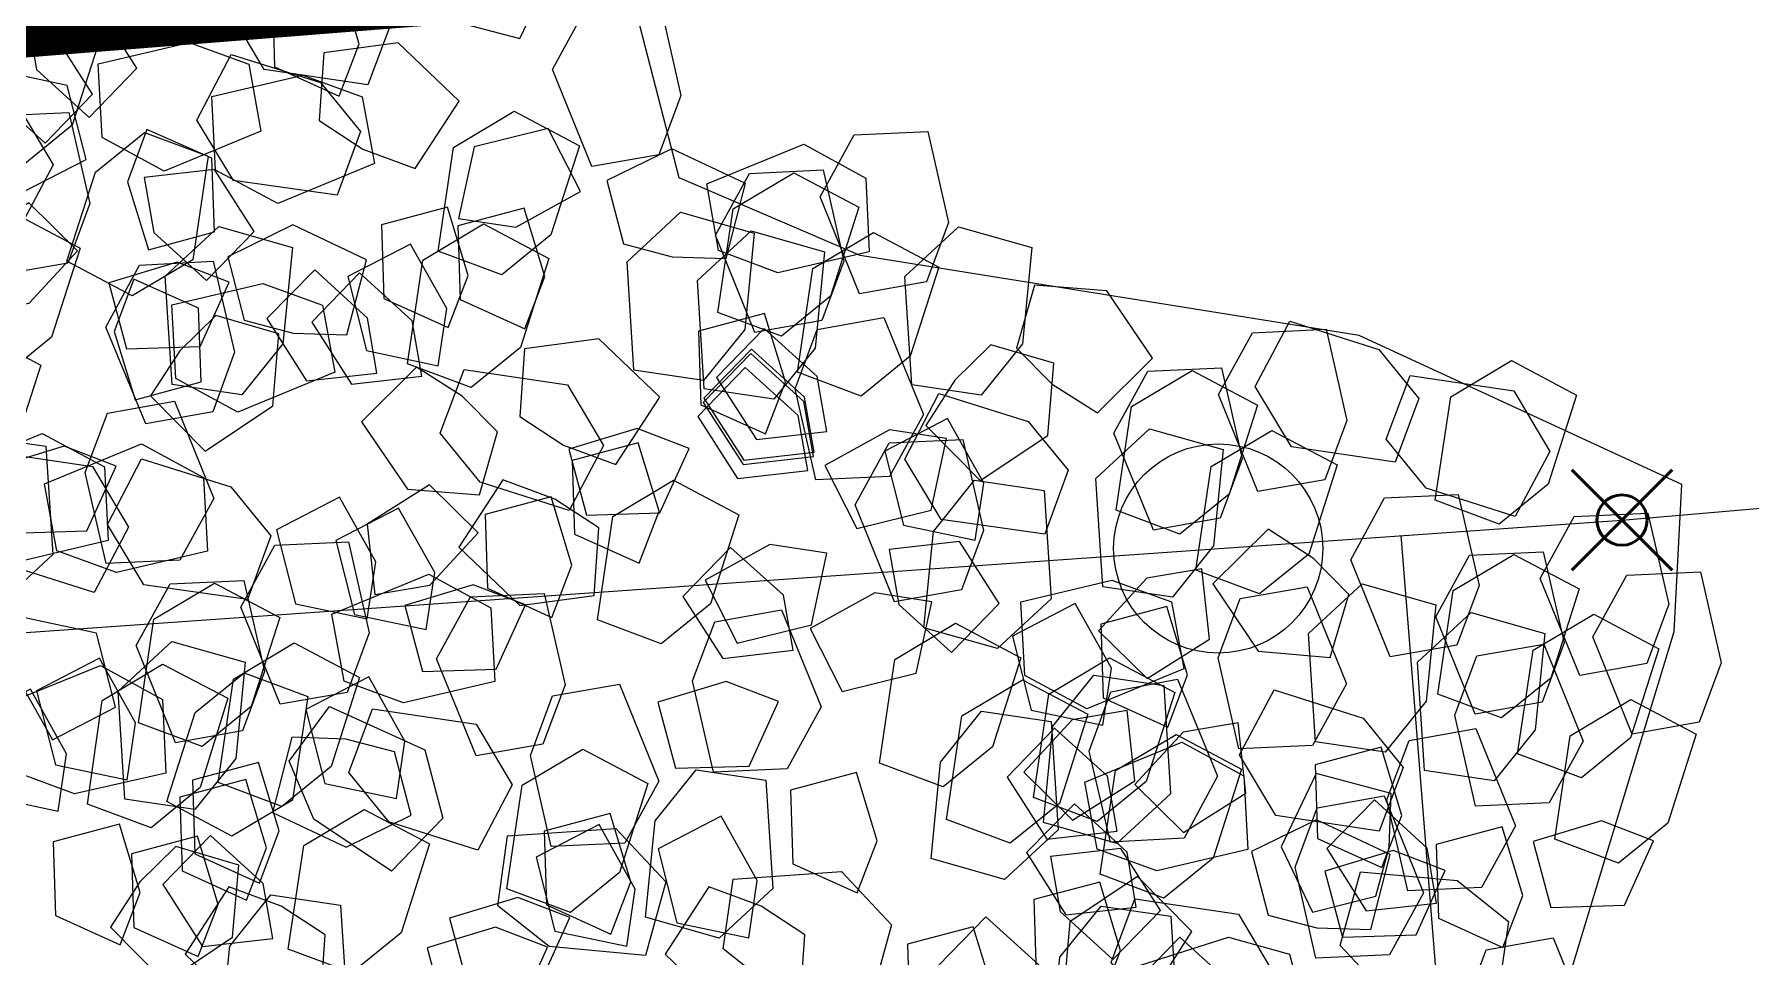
# Model space of a CAD drawing. Header units: metres. Extents: x 1851758 to 1852050, y 5187822 to 5188223.
# Drawn here: x 1851885.981 to 1851887.006, y 5187880.172 to 5187880.724 of the extents above; entities that cross this region are included whole.
import ezdxf

# ---------------------------------------------------------------- set-up
doc = ezdxf.new("R2010")
doc.units = ezdxf.units.M
doc.header["$LTSCALE"] = 2.5
doc.header["$PDMODE"] = 35
doc.header["$PDSIZE"] = 0.03
doc.linetypes.add('L18', pattern=[0.6, 0.4, -0.2])
doc.layers.get('0').update_dxf_attribs({"linetype": 'CONTINUOUS', "lineweight": 30})
for name, color, linetype, lineweight in [('CLO_LEG', 7, 'CONTINUOUS', 15), ('P', 7, 'CONTINUOUS', 50), ('PAR_ALIGNT', 1, 'L18', 30), ('Z', 7, 'CONTINUOUS', 9)]:
    doc.layers.add(name, color=color, linetype=linetype, lineweight=lineweight)
doc.layers.add('N', color=1, linetype='CONTINUOUS', plot=False)
for name, color, linetype in [('PRO_VOI', 7, 'CONTINUOUS'), ('PRO_VOI_PLANCHETTES', 232, 'CONTINUOUS'), ('PRO_VOI_VEG', 81, 'CONTINUOUS'), ('TAL_HACH', 44, 'CONTINUOUS')]:
    doc.layers.add(name, color=color, linetype=linetype)
doc.styles.add('SIMPLEX', font='SIMPLEX.SHX', dxfattribs={"oblique": 27})
doc.styles.get("Standard").update_dxf_attribs({"font": 'arial.ttf'})

# ---------------------------------------------------------------- blocks, each defined once
blk = doc.blocks.new('TCPOINT')
blk.add_point((0, 0))
at = {"layer": 'N'}
blk.add_attdef('MAT', (0.2, 0.2), '', height=0.34, dxfattribs=at)
at = {"layer": 'Z', "style": 'SIMPLEX'}
blk.add_attdef('ALT', (0.2, -0.54), '', height=0.34, dxfattribs=at)
blk = doc.blocks.new('CLOLEG')
blk.add_circle((0, 0), 0.0625)
blk = doc.blocks.new('arbuste fleurs jaunes')
at = {"layer": 'PRO_VOI_VEG', "color": 76}
blk.add_lwpolyline([(1.562, 0.3405), (1.3333, 0.249), (1.268, 0.7192), (1.2026, 0.8825), (0.778, 0.8825), (0.1965, 0.7192), (-0.0387, 0.7127), (-0.3001, 1.0327)], dxfattribs=at)
at = {"layer": 'PRO_VOI_VEG', "color": 67}
for points in [[(-0.3727, 0.7679), (-0.2813, 0.7839), (-0.2799, 0.881), (-0.3466, 0.9362), (-0.4075, 0.8868), (-0.3974, 0.8274)], [(0.9432, 0.7418), (0.908, 0.8619), (0.9557, 0.9315), (1.0438, 0.9267), (1.0576, 0.8158), (1.0243, 0.7479)], [(-0.139, 0.6811), (-0.2304, 0.7667), (-0.2246, 0.8508), (-0.1463, 0.8915), (-0.0781, 0.803), (-0.0723, 0.7276)], [(0.2152, 0.6773), (0.1238, 0.7629), (0.1296, 0.847), (0.2079, 0.8876), (0.2761, 0.7991), (0.2819, 0.7237)], [(0.7465, 0.6623), (0.6552, 0.7479), (0.6609, 0.832), (0.7392, 0.8726), (0.8074, 0.7841), (0.8132, 0.7087)], [(1.1877, 0.624), (1.0963, 0.7096), (1.1021, 0.7937), (1.1804, 0.8344), (1.2486, 0.7459), (1.2544, 0.6705)], [(0.121, 0.583), (0.0296, 0.6686), (0.0354, 0.7528), (0.1137, 0.7934), (0.1819, 0.7049), (0.1877, 0.6295)], [(1.2741, 0.5869), (1.1827, 0.6725), (1.1885, 0.7566), (1.2668, 0.7972), (1.335, 0.7087), (1.3408, 0.6333)], [(0.0707, 0.586), (0.0355, 0.7062), (0.0832, 0.7757), (0.1712, 0.7709), (0.185, 0.6601), (0.1517, 0.5921)], [(0.6524, 0.5681), (0.561, 0.6536), (0.5668, 0.7378), (0.6451, 0.7784), (0.7132, 0.6899), (0.719, 0.6145)], [(0.6021, 0.571), (0.5668, 0.6912), (0.6145, 0.7607), (0.7026, 0.7559), (0.7164, 0.6451), (0.6831, 0.5771)], [(0.9726, 0.5492), (0.8813, 0.6348), (0.8871, 0.7189), (0.9653, 0.7595), (1.0335, 0.6711), (1.0393, 0.5956)], [(0.1872, 0.5611), (0.152, 0.6812), (0.1997, 0.7507), (0.2878, 0.746), (0.3015, 0.6351), (0.2682, 0.5672)], [(1.0935, 0.5298), (1.0022, 0.6154), (1.0079, 0.6995), (1.0862, 0.7401), (1.1544, 0.6516), (1.1602, 0.5762)], [(0.7186, 0.5461), (0.6833, 0.6662), (0.731, 0.7358), (0.8191, 0.731), (0.8329, 0.6201), (0.7996, 0.5522)], [(1.0432, 0.5328), (1.008, 0.6529), (1.0557, 0.7224), (1.1438, 0.7177), (1.1575, 0.6068), (1.1242, 0.5389)], [(-0.2634, 0.5125), (-0.2987, 0.6326), (-0.251, 0.7022), (-0.1629, 0.6974), (-0.1491, 0.5866), (-0.1824, 0.5186)], [(0.3529, 0.5677), (0.4397, 0.5351), (0.4903, 0.618), (0.4608, 0.6994), (0.3833, 0.6879), (0.3619, 0.6315)], [(0.3529, 0.5677), (0.4397, 0.5351), (0.4903, 0.618), (0.4608, 0.6994), (0.3833, 0.6879), (0.3619, 0.6315)], [(1.1597, 0.5078), (1.1245, 0.628), (1.1722, 0.6975), (1.2603, 0.6927), (1.2741, 0.5819), (1.2408, 0.514)], [(1.2429, 0.4339), (1.2076, 0.554), (1.2553, 0.6235), (1.3434, 0.6187), (1.3572, 0.5079), (1.3239, 0.44)], [(-0.8377, 0.3916), (-0.8729, 0.5118), (-0.8252, 0.5813), (-0.7371, 0.5765), (-0.7233, 0.4657), (-0.7566, 0.3977)], [(0.1292, 0.592), (0.1021, 0.515), (0.1764, 0.4676), (0.2486, 0.5116), (0.2105, 0.5664)], [(0.8474, 0.5838), (0.9388, 0.4983), (0.933, 0.4141), (0.8547, 0.3735), (0.7865, 0.462), (0.7807, 0.5374)], [(0.1258, 0.5631), (0.0987, 0.4861), (0.173, 0.4387), (0.2452, 0.4827), (0.2072, 0.5376)], [(0.1273, 0.558), (0.1002, 0.481), (0.1745, 0.4336), (0.2468, 0.4776), (0.2087, 0.5325)], [(0.4075, 0.3607), (0.3161, 0.4463), (0.3219, 0.5304), (0.4002, 0.5711), (0.4683, 0.4826), (0.4742, 0.4072)], [(0.1282, 0.5401), (0.1011, 0.4631), (0.1754, 0.4157), (0.2476, 0.4597), (0.2096, 0.5145)], [(0.6431, 0.4314), (0.72, 0.4039), (0.7678, 0.4779), (0.7243, 0.5504), (0.6692, 0.5127)], [(1.1018, 0.5144), (1.1932, 0.4289), (1.1874, 0.3447), (1.1091, 0.3041), (1.0409, 0.3926), (1.0351, 0.468)], [(-0.5603, 0.5002), (-0.5251, 0.3801), (-0.5728, 0.3106), (-0.6609, 0.3154), (-0.6746, 0.4262), (-0.6413, 0.4941)], [(-0.7259, 0.2675), (-0.8172, 0.3531), (-0.8114, 0.4372), (-0.7332, 0.4778), (-0.665, 0.3894), (-0.6592, 0.3139)], [(1.2204, 0.4207), (1.2726, 0.3579), (1.3514, 0.3974), (1.3507, 0.4819), (1.2841, 0.4774)], [(1.2204, 0.4207), (1.2726, 0.3579), (1.3514, 0.3974), (1.3507, 0.4819), (1.2841, 0.4774)], [(-0.3378, 0.4493), (-0.3649, 0.3722), (-0.2906, 0.3249), (-0.2183, 0.3688), (-0.2564, 0.4237)], [(-0.3378, 0.4493), (-0.3649, 0.3722), (-0.2906, 0.3249), (-0.2183, 0.3688), (-0.2564, 0.4237)], [(-0.0224, 0.363), (0.0298, 0.3002), (0.1085, 0.3396), (0.1079, 0.4242), (0.0413, 0.4197)], [(0.6563, 0.2178), (0.6211, 0.3379), (0.6688, 0.4074), (0.7569, 0.4027), (0.7707, 0.2918), (0.7374, 0.2239)], [(0.6563, 0.2178), (0.6211, 0.3379), (0.6688, 0.4074), (0.7569, 0.4027), (0.7707, 0.2918), (0.7374, 0.2239)], [(0.7597, 0.2827), (0.8366, 0.2552), (0.8844, 0.3292), (0.8409, 0.4017), (0.7858, 0.364)], [(1.0359, 0.3954), (1.1272, 0.3098), (1.1215, 0.2257), (1.0432, 0.185), (0.975, 0.2735), (0.9692, 0.349)], [(-0.6047, 0.313), (-0.5525, 0.2502), (-0.4738, 0.2896), (-0.4744, 0.3742), (-0.541, 0.3697)], [(-0.2286, 0.3757), (-0.2607, 0.2887), (-0.1774, 0.2387), (-0.0962, 0.2687), (-0.1083, 0.3461), (-0.1648, 0.3672)], [(0.0944, 0.1921), (0.0592, 0.3122), (0.1069, 0.3818), (0.195, 0.377), (0.2088, 0.2661), (0.1755, 0.1982)], [(-0.6547, 0.3321), (-0.7315, 0.3597), (-0.7794, 0.2857), (-0.7358, 0.2132), (-0.6807, 0.2509)], [(0.6332, 0.2405), (0.71, 0.213), (0.7579, 0.287), (0.7144, 0.3595), (0.6593, 0.3218)], [(0.7045, 0.2604), (0.7895, 0.3523), (0.8736, 0.3471), (0.9147, 0.2691), (0.8267, 0.2003), (0.7513, 0.194)], [(0.7045, 0.2604), (0.7895, 0.3523), (0.8736, 0.3471), (0.9147, 0.2691), (0.8267, 0.2003), (0.7513, 0.194)], [(-0.7538, 0.1513), (-0.7891, 0.2714), (-0.7414, 0.341), (-0.6533, 0.3362), (-0.6395, 0.2254), (-0.6728, 0.1574)], [(-0.5026, 0.2112), (-0.4158, 0.1785), (-0.3652, 0.2615), (-0.3947, 0.3429), (-0.4722, 0.3313), (-0.4936, 0.275)], [(-0.5026, 0.2112), (-0.4158, 0.1785), (-0.3652, 0.2615), (-0.3947, 0.3429), (-0.4722, 0.3313), (-0.4936, 0.275)], [(0.2024, 0.3376), (0.1753, 0.2606), (0.2496, 0.2132), (0.3218, 0.2572), (0.2838, 0.3121)], [(0.2024, 0.3376), (0.1753, 0.2606), (0.2496, 0.2132), (0.3218, 0.2572), (0.2838, 0.3121)], [(0.573, 0.1506), (0.5377, 0.2707), (0.5854, 0.3403), (0.6735, 0.3355), (0.6873, 0.2246), (0.654, 0.1567)], [(1.0092, 0.2839), (1.0614, 0.2212), (1.1402, 0.2606), (1.1395, 0.3452), (1.0729, 0.3407)], [(1.0092, 0.2839), (1.0614, 0.2212), (1.1402, 0.2606), (1.1395, 0.3452), (1.0729, 0.3407)], [(1.2903, 0.326), (1.3816, 0.2404), (1.3759, 0.1563), (1.2976, 0.1157), (1.2294, 0.2041), (1.2236, 0.2796)], [(0.6445, 0.3037), (0.6175, 0.2267), (0.6917, 0.1794), (0.764, 0.2233), (0.7259, 0.2782)], [(0.6445, 0.3037), (0.6175, 0.2267), (0.6917, 0.1794), (0.764, 0.2233), (0.7259, 0.2782)], [(-0.0787, 0.227), (-0.1556, 0.2545), (-0.2034, 0.1805), (-0.1599, 0.108), (-0.1048, 0.1457)], [(-0.4742, 0.2173), (-0.3828, 0.1317), (-0.3886, 0.0476), (-0.4669, 0.007), (-0.5351, 0.0954), (-0.5409, 0.1709)], [(-0.7378, 0.0045), (-0.773, 0.1247), (-0.7253, 0.1942), (-0.6372, 0.1894), (-0.6234, 0.0786), (-0.6567, 0.0106)], [(0.0308, -0.0162), (-0.0606, 0.0694), (-0.0548, 0.1535), (0.0235, 0.1941), (0.0916, 0.1056), (0.0974, 0.0302)], [(0.2012, 0.1331), (0.2534, 0.0703), (0.3322, 0.1097), (0.3315, 0.1943), (0.2649, 0.1898)], [(-0.1218, 0.1112), (-0.0696, 0.0485), (0.0092, 0.0879), (0.0085, 0.1725), (-0.0581, 0.168)], [(-0.5735, 0.0627), (-0.4885, 0.1547), (-0.4044, 0.1494), (-0.3633, 0.0714), (-0.4513, 0.0026), (-0.5267, -0.0037)], [(-0.2075, -0.0582), (-0.2989, 0.0273), (-0.2931, 0.1115), (-0.2148, 0.1521), (-0.1467, 0.0636), (-0.1408, -0.0118)], [(-0.1966, 0.0652), (-0.1116, 0.1572), (-0.0275, 0.1519), (0.0137, 0.0739), (-0.0744, 0.0051), (-0.1498, -0.0012)], [(0.8849, 0.1397), (0.8579, 0.0626), (0.9322, 0.0153), (1.0044, 0.0593), (0.9663, 0.1141)], [(0.8849, 0.1397), (0.8579, 0.0626), (0.9322, 0.0153), (1.0044, 0.0593), (0.9663, 0.1141)], [(-0.6864, 0.0243), (-0.6014, 0.1162), (-0.5172, 0.111), (-0.4761, 0.033), (-0.5641, -0.0358), (-0.6395, -0.0421)], [(0.6645, 0.0646), (0.6374, -0.0124), (0.7117, -0.0598), (0.7839, -0.0158), (0.7459, 0.039)], [(0.6645, 0.0646), (0.6374, -0.0124), (0.7117, -0.0598), (0.7839, -0.0158), (0.7459, 0.039)], [(-0.3017, -0.1525), (-0.3931, -0.0669), (-0.3873, 0.0172), (-0.309, 0.0579), (-0.2408, -0.0306), (-0.235, -0.106)], [(-0.352, -0.1495), (-0.3873, -0.0294), (-0.3396, 0.0402), (-0.2515, 0.0354), (-0.2377, -0.0754), (-0.271, -0.1434)], [(-0.2355, -0.1744), (-0.2707, -0.0543), (-0.223, 0.0152), (-0.135, 0.0105), (-0.1212, -0.1004), (-0.1545, -0.1683)], [(-0.1813, -0.036), (-0.1461, -0.1561), (-0.1938, -0.2256), (-0.2819, -0.2208), (-0.2957, -0.11), (-0.2624, -0.0421)], [(-0.1783, -0.0882), (-0.1617, -0.1795), (-0.0645, -0.1803), (-0.0099, -0.1132), (-0.0596, -0.0527), (-0.119, -0.0632)], [(-0.0761, -0.32), (-0.1113, -0.1998), (-0.0636, -0.1303), (0.0244, -0.1351), (0.0382, -0.2459), (0.0049, -0.3139)], [(0.0832, -0.2056), (0.1354, -0.2684), (0.2142, -0.229), (0.2136, -0.1444), (0.1469, -0.1489)], [(0.0739, -0.2491), (0.1261, -0.3119), (0.2049, -0.2725), (0.2042, -0.1879), (0.1376, -0.1924)], [(-0.2175, -0.2358), (-0.2445, -0.3128), (-0.1703, -0.3602), (-0.098, -0.3162), (-0.1361, -0.2614)], [(-0.2175, -0.2358), (-0.2445, -0.3128), (-0.1703, -0.3602), (-0.098, -0.3162), (-0.1361, -0.2614)], [(-0.2798, -0.3852), (-0.193, -0.4178), (-0.1424, -0.3348), (-0.1719, -0.2535), (-0.2494, -0.265), (-0.2708, -0.3214)]]:
    blk.add_lwpolyline(points, close=True, dxfattribs=at)
at = {"layer": 'PRO_VOI_VEG', "color": 88}
for points in [[(0.8533, 0.8646), (0.9734, 0.8998), (1.043, 0.8521), (1.0382, 0.7641), (0.9273, 0.7503), (0.8594, 0.7836)], [(-0.0057, 0.7202), (0.0799, 0.8116), (0.164, 0.8058), (0.2046, 0.7275), (0.1161, 0.6593), (0.0407, 0.6535)], [(1.1329, 0.6402), (1.2243, 0.5546), (1.2185, 0.4705), (1.1402, 0.4299), (1.072, 0.5184), (1.0662, 0.5938)], [(0.7534, 0.4184), (0.8454, 0.3334), (0.8401, 0.2492), (0.7621, 0.2081), (0.6934, 0.2961), (0.6871, 0.3715)], [(1.0424, 0.4015), (0.9511, 0.3856), (0.9497, 0.2884), (1.0164, 0.2333), (1.0773, 0.2826), (1.0671, 0.3421)], [(0.817, 0.159), (0.9371, 0.1942), (1.0067, 0.1465), (1.0019, 0.0585), (0.8911, 0.0447), (0.8231, 0.078)], [(0.8953, 0.1519), (0.8086, 0.1845), (0.758, 0.1015), (0.7874, 0.0201), (0.8649, 0.0317), (0.8864, 0.0881)], [(0.1306, -0.145), (0.0953, -0.0249), (0.143, 0.0447), (0.2311, 0.0399), (0.2449, -0.071), (0.2116, -0.1389)], [(-0.153, -0.0359), (-0.0278, -0.0352), (0.0258, -0.1003), (-0.0031, -0.1836), (-0.1134, -0.1663), (-0.1695, -0.1155)], [(0.3489, -0.0417), (0.3353, -0.1367), (0.4305, -0.1694), (0.5062, -0.1214), (0.4772, -0.0456), (0.4154, -0.0365)]]:
    blk.add_lwpolyline(points, close=True, dxfattribs=at)
at = {"layer": 'PRO_VOI_VEG', "color": 76}
for points in [[(0.8805, 0.7628), (0.7604, 0.7275), (0.6909, 0.7752), (0.6957, 0.8633), (0.8065, 0.8771), (0.8744, 0.8438)], [(-0.4228, 0.6576), (-0.5429, 0.6224), (-0.6125, 0.6701), (-0.6077, 0.7582), (-0.4968, 0.7719), (-0.4289, 0.7386)], [(-0.5096, 0.7613), (-0.5724, 0.7091), (-0.533, 0.6303), (-0.4484, 0.631), (-0.4529, 0.6976)], [(-0.2753, 0.5648), (-0.3381, 0.5126), (-0.2986, 0.4338), (-0.2141, 0.4345), (-0.2186, 0.5011)], [(0.7054, 0.4919), (0.6426, 0.4397), (0.6821, 0.3609), (0.7666, 0.3616), (0.7621, 0.4282)], [(-0.176, 0.3971), (-0.0559, 0.4323), (0.0136, 0.3846), (0.0089, 0.2966), (-0.102, 0.2828), (-0.1699, 0.3161)], [(1.1795, 0.4209), (1.1168, 0.3687), (1.1562, 0.2899), (1.2408, 0.2905), (1.2363, 0.3571)], [(0.0498, 0.4049), (-0.0129, 0.3527), (0.0265, 0.2739), (0.1111, 0.2745), (0.1066, 0.3411)], [(-0.0176, 0.3024), (-0.0804, 0.2502), (-0.0409, 0.1714), (0.0436, 0.1721), (0.0391, 0.2387)], [(0.4516, 0.1565), (0.3889, 0.1043), (0.4283, 0.0255), (0.5129, 0.0262), (0.5084, 0.0928)], [(0.7708, 0.1596), (0.708, 0.1074), (0.7474, 0.0286), (0.832, 0.0292), (0.8275, 0.0958)], [(-0.6504, 0.0702), (-0.5303, 0.1055), (-0.4607, 0.0578), (-0.4655, -0.0303), (-0.5764, -0.0441), (-0.6443, -0.0108)], [(0.6558, 0.0477), (0.5931, -0.0045), (0.6325, -0.0832), (0.7171, -0.0826), (0.7126, -0.016)], [(-0.105, -0.017), (0.0151, 0.0182), (0.0846, -0.0295), (0.0798, -0.1176), (-0.031, -0.1314), (-0.0989, -0.0981)], [(0.2051, -0.0116), (0.1423, -0.0638), (0.1817, -0.1426), (0.2663, -0.1419), (0.2618, -0.0753)], [(-0.2017, -0.1325), (-0.2645, -0.1847), (-0.225, -0.2635), (-0.1405, -0.2628), (-0.145, -0.1962)], [(-0.207, -0.1573), (-0.2698, -0.2095), (-0.2303, -0.2883), (-0.1458, -0.2876), (-0.1503, -0.221)], [(-0.3219, -0.2691), (-0.3847, -0.3213), (-0.3453, -0.4001), (-0.2607, -0.3995), (-0.2652, -0.3328)]]:
    blk.add_lwpolyline(points, close=True, dxfattribs=at)
at = {"layer": 'PRO_VOI_VEG'}
for points in [[(0.3173, 0.6048), (0.2555, 0.7188), (0.2888, 0.7996), (0.379, 0.8138), (0.417, 0.7046), (0.398, 0.6285)], [(0.0945, 0.4963), (0.0327, 0.6103), (0.066, 0.6911), (0.1562, 0.7054), (0.1942, 0.5961), (0.1752, 0.5201)], [(0.0087, 0.4813), (-0.053, 0.5953), (-0.0198, 0.6761), (0.0705, 0.6904), (0.1085, 0.5811), (0.0895, 0.5051)], [(0.6258, 0.4813), (0.5641, 0.5953), (0.5973, 0.6761), (0.6876, 0.6904), (0.7256, 0.5811), (0.7066, 0.5051)], [(1.067, 0.4431), (1.0052, 0.5571), (1.0385, 0.6379), (1.1287, 0.6521), (1.1667, 0.5428), (1.1477, 0.4668)], [(0.9344, 0.4196), (0.8726, 0.5336), (0.9059, 0.6144), (0.9961, 0.6286), (1.0341, 0.5194), (1.0151, 0.4433)], [(0.2634, 0.4736), (0.3299, 0.4213), (0.4012, 0.4783), (0.3822, 0.5638), (0.3157, 0.5448)], [(0.5141, 0.5564), (0.5758, 0.4423), (0.5426, 0.3616), (0.4524, 0.3473), (0.4144, 0.4566), (0.4334, 0.5326)], [(-0.485, 0.2344), (-0.5467, 0.3484), (-0.5135, 0.4292), (-0.4232, 0.4434), (-0.3852, 0.3341), (-0.4042, 0.2581)], [(0.7414, 0.4048), (0.8031, 0.2908), (0.7699, 0.21), (0.6796, 0.1958), (0.6416, 0.305), (0.6606, 0.3811)], [(0.1911, 0.2892), (0.2576, 0.237), (0.3288, 0.294), (0.3098, 0.3795), (0.2434, 0.3605)], [(0.3293, 0.2892), (0.3958, 0.237), (0.467, 0.294), (0.448, 0.3795), (0.3815, 0.3605)], [(0.6375, 0.3094), (0.6993, 0.1954), (0.666, 0.1146), (0.5758, 0.1004), (0.5378, 0.2097), (0.5568, 0.2857)], [(-0.0787, 0.2967), (-0.0924, 0.2017), (0.0028, 0.169), (0.0786, 0.217), (0.0496, 0.2928), (-0.0123, 0.3019)], [(0.8648, 0.1579), (0.9265, 0.0439), (0.8933, -0.0369), (0.803, -0.0512), (0.765, 0.0581), (0.784, 0.1341)], [(-0.3283, -0.2392), (-0.39, -0.1252), (-0.3567, -0.0444), (-0.2665, -0.0302), (-0.2285, -0.1394), (-0.2475, -0.2155)], [(0.1051, -0.0873), (0.2188, -0.0249), (0.2998, -0.0576), (0.3146, -0.1477), (0.2056, -0.1864), (0.1294, -0.1679)], [(0.1986, -0.0291), (0.1468, -0.0959), (0.2042, -0.1668), (0.2896, -0.1473), (0.2702, -0.0809)], [(-0.4268, -0.099), (-0.4786, -0.1658), (-0.4211, -0.2367), (-0.3357, -0.2172), (-0.3552, -0.1508)], [(-0.0413, -0.2462), (0.0205, -0.3602), (-0.0128, -0.441), (-0.103, -0.4553), (-0.141, -0.346), (-0.122, -0.2699)]]:
    blk.add_lwpolyline(points, close=True, dxfattribs=at)
at = {"layer": 'PRO_VOI_VEG', "color": 2}
for points in [[(0.5332, 0.6673), (0.5653, 0.7543), (0.482, 0.8043), (0.4008, 0.7743), (0.4128, 0.6969), (0.4694, 0.6758)], [(0.0528, 0.6487), (0.0362, 0.7399), (-0.061, 0.7407), (-0.1157, 0.6736), (-0.066, 0.6131), (-0.0066, 0.6236)], [(-0.3295, 0.5907), (-0.3158, 0.6858), (-0.4111, 0.7184), (-0.4868, 0.6704), (-0.4578, 0.5946), (-0.396, 0.5855)], [(0.2536, 0.6638), (0.345, 0.5782), (0.3392, 0.4941), (0.2609, 0.4535), (0.1928, 0.5419), (0.1869, 0.6174)], [(-0.4009, 0.5225), (-0.5208, 0.4865), (-0.5906, 0.5338), (-0.5864, 0.6219), (-0.4756, 0.6364), (-0.4075, 0.6035)], [(-0.3763, 0.5755), (-0.4612, 0.4836), (-0.5454, 0.4889), (-0.5865, 0.5669), (-0.4985, 0.6356), (-0.4231, 0.6419)], [(-0.5157, 0.5539), (-0.6007, 0.462), (-0.6849, 0.4673), (-0.726, 0.5453), (-0.6379, 0.614), (-0.5625, 0.6203)], [(0.5368, 0.5094), (0.4169, 0.4734), (0.347, 0.5206), (0.3512, 0.6087), (0.462, 0.6232), (0.5301, 0.5904)], [(-0.7088, 0.4827), (-0.6817, 0.5598), (-0.756, 0.6071), (-0.8282, 0.5632), (-0.7902, 0.5083)], [(-0.7438, 0.4325), (-0.7168, 0.5096), (-0.791, 0.5569), (-0.8633, 0.5129), (-0.8252, 0.4581)], [(-0.2401, 0.375), (-0.2754, 0.4951), (-0.2277, 0.5647), (-0.1396, 0.5599), (-0.1258, 0.449), (-0.1591, 0.3811)], [(-0.743, 0.3687), (-0.6912, 0.4356), (-0.7487, 0.5064), (-0.8341, 0.4869), (-0.8146, 0.4205)], [(-0.578, 0.3686), (-0.5155, 0.4212), (-0.5555, 0.4997), (-0.6401, 0.4985), (-0.6351, 0.4319)], [(0.0365, 0.3699), (0.0502, 0.465), (-0.0451, 0.4976), (-0.1208, 0.4497), (-0.0918, 0.3738), (-0.03, 0.3647)], [(0.7548, 0.4328), (0.6698, 0.3409), (0.5856, 0.3461), (0.5445, 0.4241), (0.6325, 0.4929), (0.7079, 0.4992)], [(-0.4997, 0.3644), (-0.4726, 0.4415), (-0.5469, 0.4888), (-0.6191, 0.4449), (-0.581, 0.39)], [(-0.9139, 0.4255), (-0.7937, 0.4607), (-0.7242, 0.413), (-0.729, 0.325), (-0.8398, 0.3112), (-0.9078, 0.3445)], [(-0.3203, 0.3759), (-0.3368, 0.4672), (-0.434, 0.468), (-0.4887, 0.4009), (-0.439, 0.3403), (-0.3796, 0.3509)], [(0.4949, 0.3342), (0.5219, 0.4113), (0.4477, 0.4586), (0.3754, 0.4146), (0.4135, 0.3598)], [(1.0482, 0.3549), (0.9281, 0.3197), (0.8586, 0.3674), (0.8633, 0.4554), (0.9742, 0.4692), (1.0421, 0.4359)], [(-0.3149, 0.3294), (-0.3999, 0.2375), (-0.4841, 0.2427), (-0.5252, 0.3208), (-0.4372, 0.3895), (-0.3618, 0.3958)], [(0.4721, 0.1783), (0.4368, 0.2984), (0.4845, 0.3679), (0.5726, 0.3631), (0.5864, 0.2523), (0.5531, 0.1844)], [(0.7672, 0.1682), (0.732, 0.2883), (0.7797, 0.3579), (0.8677, 0.3531), (0.8815, 0.2423), (0.8482, 0.1743)], [(-0.5173, 0.1994), (-0.4549, 0.252), (-0.4948, 0.3305), (-0.5794, 0.3293), (-0.5744, 0.2627)], [(1.0884, 0.2436), (1.0719, 0.3348), (0.9747, 0.3356), (0.92, 0.2686), (0.9697, 0.208), (1.0291, 0.2185)], [(1.2579, 0.241), (1.1442, 0.1785), (1.0632, 0.2113), (1.0484, 0.3014), (1.1574, 0.3401), (1.2336, 0.3216)], [(0.2891, 0.2954), (0.3805, 0.2098), (0.3747, 0.1257), (0.2964, 0.0851), (0.2282, 0.1736), (0.2224, 0.249)], [(0.8237, 0.0821), (0.8508, 0.1591), (0.7765, 0.2065), (0.7043, 0.1625), (0.7424, 0.1077)], [(1.0646, 0.1139), (0.9871, 0.0156), (0.9028, 0.0142), (0.8556, 0.0887), (0.938, 0.1642), (1.0126, 0.1764)], [(-0.2955, 0.039), (-0.4154, 0.003), (-0.4852, 0.0502), (-0.481, 0.1383), (-0.3702, 0.1528), (-0.3021, 0.1199)], [(0.1504, 0.1335), (0.2417, 0.0479), (0.236, -0.0362), (0.1577, -0.0768), (0.0895, 0.0116), (0.0837, 0.0871)], [(-0.591, 0.1042), (-0.5292, -0.0098), (-0.5625, -0.0906), (-0.6527, -0.1049), (-0.6907, 0.0044), (-0.6717, 0.0804)], [(-0.6351, 0.0564), (-0.5829, -0.0063), (-0.5041, 0.0331), (-0.5047, 0.1177), (-0.5713, 0.1132)], [(0.3572, 0.1027), (0.419, -0.0113), (0.3857, -0.0921), (0.2955, -0.1063), (0.2575, 0.003), (0.2765, 0.079)], [(-0.4368, -0.2109), (-0.3849, -0.1441), (-0.4424, -0.0732), (-0.5278, -0.0927), (-0.5084, -0.1591)]]:
    blk.add_lwpolyline(points, close=True, dxfattribs=at)
at = {"layer": 'PRO_VOI_VEG', "color": 52}
for points in [[(-0.1388, 0.6484), (-0.2053, 0.7007), (-0.2765, 0.6437), (-0.2576, 0.5582), (-0.1911, 0.5772)], [(0.3731, 0.586), (0.3213, 0.5192), (0.3787, 0.4483), (0.4642, 0.4678), (0.4447, 0.5342)], [(-0.2968, 0.5063), (-0.3486, 0.4395), (-0.2911, 0.3686), (-0.2057, 0.3882), (-0.2251, 0.4545)], [(0.6044, 0.4493), (0.5526, 0.3824), (0.61, 0.3116), (0.6954, 0.3311), (0.676, 0.3975)], [(-0.1775, 0.2139), (-0.2293, 0.1471), (-0.1719, 0.0763), (-0.0865, 0.0958), (-0.1059, 0.1622)], [(-0.2471, 0.1959), (-0.2989, 0.1291), (-0.2414, 0.0582), (-0.156, 0.0778), (-0.1754, 0.1442)], [(0.3267, 0.0412), (0.2749, -0.0256), (0.3323, -0.0965), (0.4177, -0.0769), (0.3983, -0.0106)], [(0.3714, -0.021), (0.4851, 0.0415), (0.566, 0.0088), (0.5809, -0.0814), (0.4718, -0.1201), (0.3957, -0.1016)], [(-0.1253, 0.0158), (-0.1771, -0.051), (-0.1196, -0.1219), (-0.0342, -0.1023), (-0.0537, -0.0359)], [(-0.486, -0.1673), (-0.5378, -0.2342), (-0.4804, -0.305), (-0.395, -0.2855), (-0.4144, -0.2191)], [(-0.1717, -0.282), (-0.1854, -0.3771), (-0.0902, -0.4098), (-0.0144, -0.3618), (-0.0434, -0.286), (-0.1053, -0.2769)]]:
    blk.add_lwpolyline(points, close=True, dxfattribs=at)
at = {"layer": 'PRO_VOI_VEG', "color": 55}
for points in [[(0.7763, 0.6266), (0.7437, 0.5398), (0.8267, 0.4892), (0.908, 0.5187), (0.8965, 0.5962), (0.8401, 0.6176)], [(-0.1916, 0.6019), (-0.2544, 0.5497), (-0.215, 0.4709), (-0.1304, 0.4716), (-0.1349, 0.5382)], [(0.122, 0.6084), (0.0593, 0.5562), (0.0987, 0.4775), (0.1833, 0.4781), (0.1788, 0.5447)], [(1.0083, 0.4468), (0.9455, 0.3946), (0.9849, 0.3158), (1.0695, 0.3165), (1.065, 0.3831)], [(-0.3878, 0.4304), (-0.4153, 0.3535), (-0.3413, 0.3057), (-0.2688, 0.3492), (-0.3065, 0.4043)], [(-0.4937, 0.1785), (-0.5856, 0.2635), (-0.5804, 0.3476), (-0.5023, 0.3888), (-0.4336, 0.3007), (-0.4273, 0.2253)], [(1.0275, 0.3864), (1, 0.3095), (1.074, 0.2617), (1.1465, 0.3052), (1.1088, 0.3603)], [(0.704, 0.2316), (0.6764, 0.1548), (0.7504, 0.1069), (0.8229, 0.1504), (0.7852, 0.2055)], [(-0.3666, -0.2635), (-0.4026, -0.1436), (-0.3553, -0.0738), (-0.2672, -0.078), (-0.2527, -0.1887), (-0.2856, -0.2569)], [(-0.5074, -0.1978), (-0.4219, -0.1064), (-0.3377, -0.1122), (-0.2971, -0.1905), (-0.3856, -0.2586), (-0.461, -0.2645)], [(-0.2313, -0.2429), (-0.294, -0.2951), (-0.2546, -0.3738), (-0.17, -0.3732), (-0.1745, -0.3066)]]:
    blk.add_lwpolyline(points, close=True, dxfattribs=at)

msp = doc.modelspace()

# ---------------------------------------------------------------- hatches: boundary and pattern name
at = {"layer": 'PRO_VOI_PLANCHETTES'}
h = msp.add_hatch(color=256, dxfattribs=at)
h.dxf.hatch_style = 1
edge = h.paths.add_edge_path()
edge.add_arc((1851926.4252, 5187498.2076), 386.6253, 94.068008, 99.380647, ccw=False)
edge.add_line((1851898.9978, 5187883.8588), (1851897.6403, 5187902.7554))
edge.add_line((1851897.6403, 5187902.7554), (1851897.6702, 5187902.7575))
edge.add_line((1851897.6702, 5187902.7575), (1851899.0298, 5187883.831))
edge.add_line((1851899.0298, 5187883.831), (1851899.001, 5187883.8289))
edge.add_arc((1851926.4252, 5187498.2076), 386.5953, 94.067849, 99.380857)
edge.add_line((1851863.4115, 5187879.6328), (1851863.408, 5187879.6626))
h = msp.add_hatch(color=256, dxfattribs=at)
h.dxf.hatch_style = 1
edge = h.paths.add_edge_path()
edge.add_arc((1851926.4252, 5187498.2076), 385.1553, 94.067373, 99.391014, ccw=False)
edge.add_line((1851899.1063, 5187882.3928), (1851938.5438, 5187885.1975))
edge.add_line((1851938.5438, 5187885.1975), (1851938.7524, 5187882.2942))
edge.add_line((1851938.7524, 5187882.2942), (1851938.7225, 5187882.2918))
edge.add_line((1851938.7225, 5187882.2918), (1851938.5161, 5187885.1654))
edge.add_line((1851938.5161, 5187885.1654), (1851899.1052, 5187882.3626))
edge.add_arc((1851926.4252, 5187498.2076), 385.1253, 94.067849, 99.391226)
edge.add_line((1851863.5824, 5187878.1711), (1851863.5789, 5187878.2009))

# ---------------------------------------------------------------- linework, layer by layer
at = {"layer": 'CLO_LEG', "flags": 128}
msp.add_lwpolyline([(1851977.7388, 5187951.8867), (1851978.2601, 5187947.3883), (1851966.8096, 5187945.8048), (1851954.0429, 5187944.6228), (1851949.2974, 5187943.9857), (1851940.9256, 5187943.3518), (1851925.9141, 5187942.038), (1851910.5772, 5187940.7743), (1851894.403, 5187938.9631), (1851878.9134, 5187938.0087), (1851863.8353, 5187936.8862), (1851858.3142, 5187936.2978), (1851859.6111, 5187922.8235), (1851861.6242, 5187905.1582), (1851863.1461, 5187891.8663), (1851864.24, 5187882.2784), (1851864.6238, 5187878.7868), (1851868.8953, 5187879.1616), (1851886.9294, 5187880.4333), (1851898.2976, 5187881.4051)], dxfattribs=at)
at = {"layer": 'PAR_ALIGNT', "ltscale": 2.5, "const_width": 0.25, "flags": 128}
msp.add_lwpolyline([(1851863.4796, 5187879.0507), (1851981.3715, 5187888.4018)], dxfattribs=at)
msp.add_lwpolyline([(1851863.4796, 5187879.0507), (1851981.3715, 5187888.4018)], dxfattribs=at)
at = {"layer": 'PRO_VOI', "color": 34, "flags": 128}
msp.add_lwpolyline([(1851898.1914, 5187884.6027, 0.030026), (1851863.484, 5187879.6752)], format="xyb", dxfattribs=at)
at = {"layer": 'PRO_VOI_PLANCHETTES', "flags": 128}
for points in [[(1851863.408, 5187879.6626, -0.023185), (1851898.9978, 5187883.8588), (1851897.6403, 5187902.7554), (1851897.6702, 5187902.7575), (1851899.0298, 5187883.831), (1851899.001, 5187883.8289, 0.023187), (1851863.4115, 5187879.6328)], [(1851863.5789, 5187878.2009, -0.023233), (1851899.1063, 5187882.3928), (1851938.5438, 5187885.1975), (1851938.7524, 5187882.2942), (1851938.7225, 5187882.2918), (1851938.5161, 5187885.1654), (1851899.1052, 5187882.3626, 0.023232), (1851863.5824, 5187878.1711)]]:
    msp.add_lwpolyline(points, format="xyb", close=True, dxfattribs=at)
at = {"layer": 'TAL_HACH'}
msp.add_line((1851886.8572, 5187879.6749), (1851886.7975, 5187880.424), dxfattribs=at)

# ---------------------------------------------------------------- block references
at = {"layer": 'CLO_LEG', "rotation": 4.033611591376766}
msp.add_blockref('CLOLEG', (1851886.6882, 5187880.4163), dxfattribs=at)
at = {"layer": 'P', "rotation": 301.9002445867005}
msp.add_blockref('TCPOINT', (1851886.9294, 5187880.4333, 298.62), dxfattribs=at)
at = {"layer": 'PRO_VOI_VEG', "xscale": 0.4999999999999999, "yscale": 0.4999999999999999, "rotation": 335.2054015273066}
msp.add_blockref('arbuste fleurs jaunes', (1851886.2342, 5187880.3062), dxfattribs=at)

doc.saveas('drawing.dxf')
